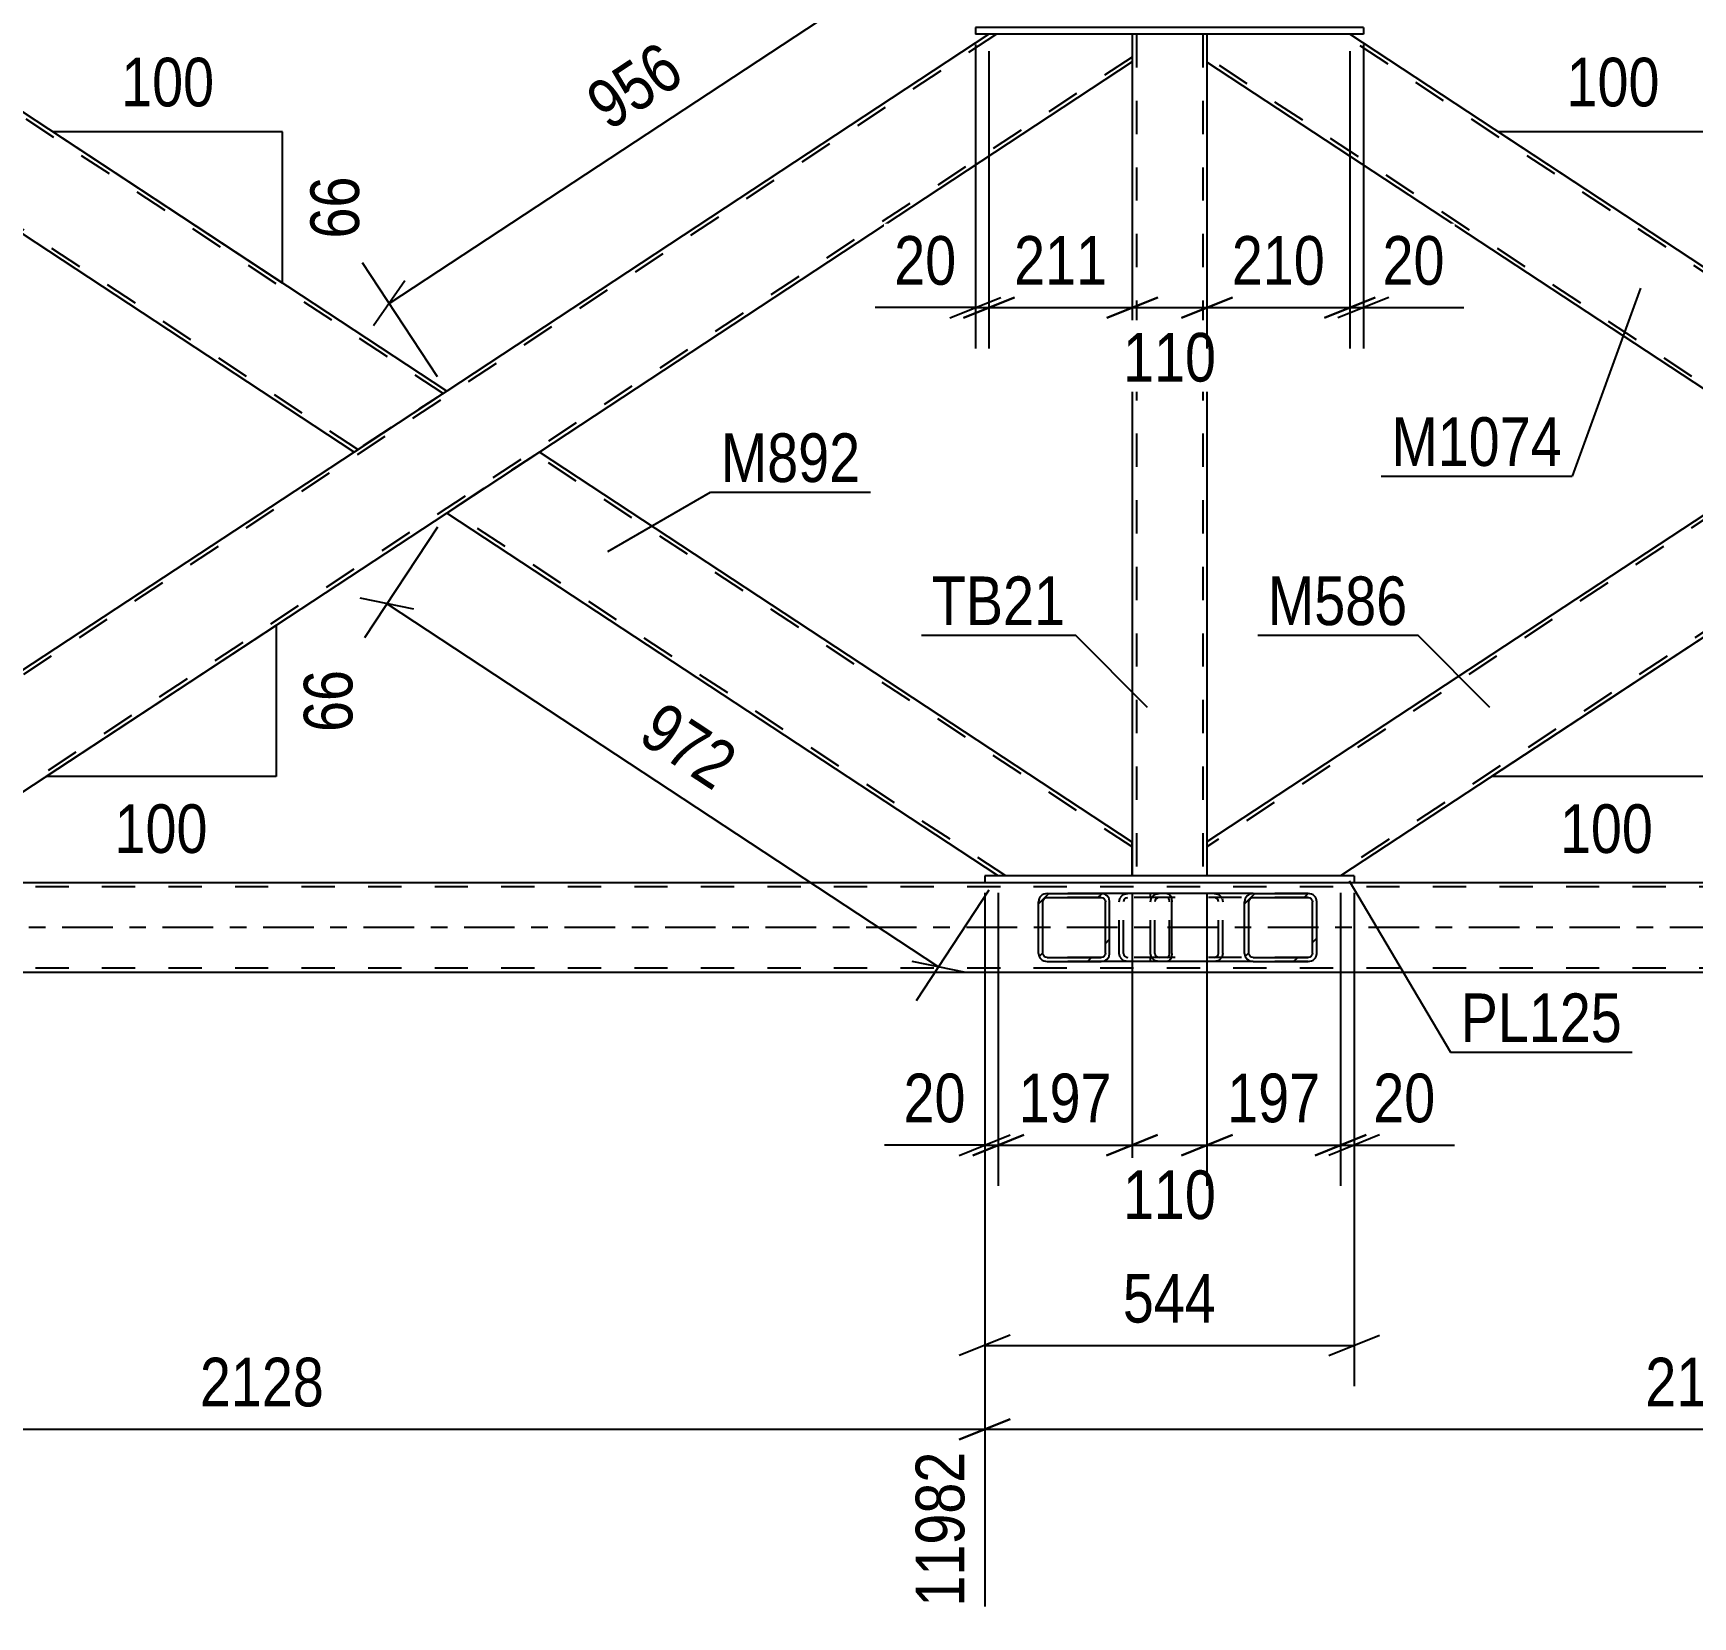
# Model space of a CAD drawing. Header units: millimetres. Extents: x -787 to 402, y -866 to -25.
# Drawn here: x -317.6 to -219.8, y -596.8 to -503.6 of the extents above; entities that cross this region are included whole.
import ezdxf

# ---------------------------------------------------------------- set-up
doc = ezdxf.new("R2010")
doc.units = ezdxf.units.MM
doc.linetypes.add('DXK_LINE_DOT2', pattern=[3.9198, 1.9599, -1.9599])
doc.linetypes.add('DXK_LINE_DOT3', pattern=[5.9187, 2.979, -0.9799, 0.9799, -0.9799])
doc.styles.add('Arial Narrow', font='ARIALN.TTF', dxfattribs={"height": 0.2})

# ---------------------------------------------------------------- blocks, each defined once
blk = doc.blocks.new('Part-569028579-67910 - 67904')
at = {"linetype": 'Continuous'}
h = blk.add_hatch(dxfattribs=at)
h.set_pattern_fill('', scale=0.7, style=0, pattern_type=0)
h.set_pattern_definition([(45, (-246.2047, -557.929), (-1.57154, 1.57154), [])])
h.paths.add_polyline_path([(-246.244, -557.745), (-246.205, -557.929), (-246.094, -558.085), (-245.928, -558.189), (-245.733, -558.225), (-242.498, -558.225), (-242.302, -558.189), (-242.137, -558.085), (-242.026, -557.929), (-241.987, -557.745), (-241.987, -554.705), (-242.026, -554.522), (-242.137, -554.366), (-242.302, -554.262), (-242.498, -554.225), (-245.733, -554.225), (-245.928, -554.262), (-246.094, -554.366), (-246.205, -554.522), (-246.244, -554.705)])
h.paths.add_polyline_path([(-245.969, -554.614), (-245.913, -554.536), (-245.831, -554.484), (-245.733, -554.465), (-242.498, -554.465), (-242.4, -554.484), (-242.317, -554.536), (-242.262, -554.614), (-242.242, -554.705), (-242.242, -557.745), (-242.262, -557.837), (-242.317, -557.915), (-242.4, -557.967), (-242.498, -557.985), (-245.733, -557.985), (-245.831, -557.967), (-245.913, -557.915), (-245.969, -557.837), (-245.988, -557.745), (-245.988, -554.705)])
at = {"color": 7, "linetype": 'DXK_LINE_DOT2'}
for p, q in [((-251.473, -554.262), (-251.278, -554.225)), ((-250.796, -554.225), (-251.278, -554.225)), ((-248.043, -554.225), (-247.847, -554.262)), ((-242.498, -554.225), (-245.733, -554.225)), ((-251.789, -554.705), (-251.75, -554.522)), ((-251.789, -557.745), (-251.789, -554.705)), ((-251.514, -554.614), (-251.533, -554.705)), ((-251.533, -557.745), (-251.533, -554.705)), ((-251.458, -554.536), (-251.514, -554.614)), ((-251.376, -554.484), (-251.458, -554.536)), ((-251.278, -554.465), (-251.376, -554.484)), ((-242.498, -554.465), (-251.278, -554.465)), ((-247.945, -554.484), (-248.043, -554.465)), ((-247.862, -554.536), (-247.945, -554.484)), ((-247.807, -554.614), (-247.862, -554.536)), ((-247.787, -554.705), (-247.807, -554.614)), ((-247.787, -557.745), (-247.787, -554.705)), ((-247.571, -554.522), (-247.532, -554.705)), ((-247.532, -557.745), (-247.532, -554.705)), ((-251.75, -557.929), (-251.789, -557.745)), ((-251.533, -557.745), (-251.514, -557.837)), ((-251.514, -557.837), (-251.458, -557.915)), ((-251.458, -557.915), (-251.376, -557.967)), ((-251.376, -557.967), (-251.278, -557.985)), ((-242.498, -557.985), (-251.278, -557.985)), ((-248.043, -557.985), (-247.945, -557.967)), ((-247.945, -557.967), (-247.862, -557.915)), ((-247.862, -557.915), (-247.807, -557.837)), ((-247.807, -557.837), (-247.787, -557.745)), ((-247.532, -557.745), (-247.571, -557.929)), ((-251.278, -558.225), (-251.473, -558.189)), ((-250.796, -558.225), (-251.278, -558.225)), ((-247.847, -558.189), (-248.043, -558.225)), ((-242.498, -558.225), (-245.733, -558.225))]:
    blk.add_line(p, q, dxfattribs=at)
at = {"color": 2, "linetype": 'Continuous'}
for p, q in [((-245.733, -554.225), (-250.796, -554.225)), ((-245.733, -554.225), (-245.928, -554.262)), ((-245.733, -554.225), (-242.498, -554.225)), ((-242.302, -554.262), (-242.498, -554.225)), ((-246.205, -554.522), (-246.244, -554.705)), ((-246.244, -557.745), (-246.244, -554.705)), ((-245.988, -554.705), (-245.969, -554.614)), ((-245.988, -557.745), (-245.988, -554.705)), ((-245.969, -554.614), (-245.913, -554.536)), ((-245.913, -554.536), (-245.831, -554.484)), ((-245.831, -554.484), (-245.733, -554.465)), ((-245.733, -554.465), (-242.498, -554.465)), ((-242.498, -554.465), (-242.4, -554.484)), ((-242.4, -554.484), (-242.317, -554.536)), ((-242.317, -554.536), (-242.262, -554.614)), ((-242.262, -554.614), (-242.242, -554.705)), ((-242.242, -557.745), (-242.242, -554.705)), ((-241.987, -554.705), (-242.026, -554.522)), ((-241.987, -557.745), (-241.987, -554.705)), ((-246.244, -557.745), (-246.205, -557.929)), ((-245.969, -557.837), (-245.988, -557.745)), ((-245.913, -557.915), (-245.969, -557.837)), ((-245.831, -557.967), (-245.913, -557.915)), ((-245.733, -557.985), (-245.831, -557.967)), ((-245.733, -557.985), (-242.498, -557.985)), ((-242.4, -557.967), (-242.498, -557.985)), ((-242.317, -557.915), (-242.4, -557.967)), ((-242.262, -557.837), (-242.317, -557.915)), ((-242.242, -557.745), (-242.262, -557.837)), ((-242.026, -557.929), (-241.987, -557.745)), ((-245.733, -558.225), (-250.796, -558.225)), ((-245.928, -558.189), (-245.733, -558.225)), ((-245.733, -558.225), (-242.498, -558.225)), ((-242.498, -558.225), (-242.302, -558.189))]:
    blk.add_line(p, q, dxfattribs=at)
at = {"color": 7, "linetype": 'DXK_LINE_DOT2'}
for centre, start, end in [((-251.297, -554.726), 110.75831, 155.68003), ((-248.023, -554.726), 24.31997, 69.24169), ((-251.297, -557.725), 204.31997, 249.24169), ((-248.023, -557.725), 290.75831, 335.68003)]:
    blk.add_arc(centre, 0.496, start, end, dxfattribs=at)
at = {"color": 2, "linetype": 'Continuous'}
for centre, start, end in [((-245.752, -554.726), 110.75831, 155.68004), ((-242.478, -554.726), 24.31996, 69.24169), ((-245.752, -557.725), 204.31996, 249.24169), ((-242.478, -557.725), 290.75831, 335.68004)]:
    blk.add_arc(centre, 0.496, start, end, dxfattribs=at)
blk = doc.blocks.new('Part-569028579-67911 - 67904')
at = {"linetype": 'Continuous'}
h = blk.add_hatch(dxfattribs=at)
h.set_pattern_fill('', scale=0.7, style=0, pattern_type=0)
h.set_pattern_definition([(45, (-258.3439, -557.929), (-1.57154, 1.57154), [])])
h.paths.add_polyline_path([(-258.382, -557.745), (-258.344, -557.929), (-258.235, -558.085), (-258.072, -558.189), (-257.879, -558.225), (-254.695, -558.225), (-254.503, -558.189), (-254.34, -558.085), (-254.231, -557.929), (-254.192, -557.745), (-254.192, -554.705), (-254.231, -554.522), (-254.34, -554.366), (-254.503, -554.262), (-254.695, -554.225), (-257.879, -554.225), (-258.072, -554.262), (-258.235, -554.366), (-258.344, -554.522), (-258.382, -554.705)])
h.paths.add_polyline_path([(-258.112, -554.614), (-258.057, -554.536), (-257.976, -554.484), (-257.879, -554.465), (-254.695, -554.465), (-254.599, -554.484), (-254.517, -554.536), (-254.463, -554.614), (-254.444, -554.705), (-254.444, -557.745), (-254.463, -557.837), (-254.517, -557.915), (-254.599, -557.967), (-254.695, -557.985), (-257.879, -557.985), (-257.976, -557.967), (-258.057, -557.915), (-258.112, -557.837), (-258.131, -557.745), (-258.131, -554.705)])
at = {"color": 2, "linetype": 'Continuous'}
for p, q in [((-257.879, -554.225), (-258.072, -554.262)), ((-257.879, -554.225), (-254.695, -554.225)), ((-250.796, -554.225), (-254.695, -554.225)), ((-254.503, -554.262), (-254.695, -554.225)), ((-250.796, -554.225), (-250.693, -554.262)), ((-258.344, -554.522), (-258.382, -554.705)), ((-258.382, -557.745), (-258.382, -554.705)), ((-258.131, -554.705), (-258.112, -554.614)), ((-258.131, -557.745), (-258.131, -554.705)), ((-258.112, -554.614), (-258.057, -554.536)), ((-258.057, -554.536), (-257.976, -554.484)), ((-257.976, -554.484), (-257.879, -554.465)), ((-257.879, -554.465), (-254.695, -554.465)), ((-254.695, -554.465), (-254.599, -554.484)), ((-254.599, -554.484), (-254.517, -554.536)), ((-254.517, -554.536), (-254.463, -554.614)), ((-254.463, -554.614), (-254.444, -554.705)), ((-254.444, -557.745), (-254.444, -554.705)), ((-254.192, -554.705), (-254.231, -554.522)), ((-254.192, -557.745), (-254.192, -554.705)), ((-250.693, -554.262), (-250.605, -554.366)), ((-250.605, -554.366), (-250.546, -554.522)), ((-250.546, -554.522), (-250.525, -554.705)), ((-250.525, -557.745), (-250.525, -554.705)), ((-258.382, -557.745), (-258.344, -557.929)), ((-258.112, -557.837), (-258.131, -557.745)), ((-258.057, -557.915), (-258.112, -557.837)), ((-257.976, -557.967), (-258.057, -557.915)), ((-257.879, -557.985), (-257.976, -557.967)), ((-257.879, -557.985), (-254.695, -557.985)), ((-254.599, -557.967), (-254.695, -557.985)), ((-254.517, -557.915), (-254.599, -557.967)), ((-254.463, -557.837), (-254.517, -557.915)), ((-254.444, -557.745), (-254.463, -557.837)), ((-254.231, -557.929), (-254.192, -557.745)), ((-250.605, -558.085), (-250.693, -558.189)), ((-250.546, -557.929), (-250.605, -558.085)), ((-250.525, -557.745), (-250.546, -557.929)), ((-258.072, -558.189), (-257.879, -558.225)), ((-257.879, -558.225), (-254.695, -558.225)), ((-254.695, -558.225), (-254.503, -558.189)), ((-250.796, -558.225), (-254.695, -558.225)), ((-250.693, -558.189), (-250.796, -558.225))]:
    blk.add_line(p, q, dxfattribs=at)
at = {"color": 7, "linetype": 'DXK_LINE_DOT2'}
for p, q in [((-254.695, -554.225), (-257.879, -554.225)), ((-253.323, -554.262), (-253.131, -554.225)), ((-251.789, -554.465), (-251.789, -554.225)), ((-250.796, -554.465), (-257.879, -554.465)), ((-253.633, -554.705), (-253.595, -554.522)), ((-253.633, -557.745), (-253.633, -554.705)), ((-253.363, -554.614), (-253.382, -554.705)), ((-253.382, -557.745), (-253.382, -554.705)), ((-253.308, -554.536), (-253.363, -554.614)), ((-253.308, -554.536), (-253.287, -554.522)), ((-253.287, -554.522), (-253.227, -554.484)), ((-253.227, -554.484), (-253.131, -554.465)), ((-250.744, -554.484), (-250.796, -554.465)), ((-250.701, -554.536), (-250.744, -554.484)), ((-250.671, -554.614), (-250.701, -554.536)), ((-250.661, -554.705), (-250.671, -554.614)), ((-250.661, -557.745), (-250.661, -554.705)), ((-250.796, -557.985), (-257.879, -557.985)), ((-253.595, -557.929), (-253.633, -557.745)), ((-253.382, -557.745), (-253.363, -557.837)), ((-253.363, -557.837), (-253.308, -557.915)), ((-253.308, -557.915), (-253.287, -557.929)), ((-253.287, -557.929), (-253.227, -557.967)), ((-253.227, -557.967), (-253.131, -557.985)), ((-251.789, -558.225), (-251.789, -557.985)), ((-250.796, -557.985), (-250.744, -557.967)), ((-250.744, -557.967), (-250.701, -557.915)), ((-250.701, -557.915), (-250.671, -557.837)), ((-250.671, -557.837), (-250.661, -557.745)), ((-254.695, -558.225), (-257.879, -558.225)), ((-253.131, -558.225), (-253.323, -558.189))]:
    blk.add_line(p, q, dxfattribs=at)
at = {"color": 2, "linetype": 'Continuous'}
for centre, start, end in [((-257.894, -554.721), 111.1941, 156.15059), ((-254.681, -554.721), 23.84941, 68.8059), ((-257.894, -557.73), 203.84941, 248.8059), ((-254.681, -557.73), 291.1941, 336.15059)]:
    blk.add_arc(centre, 0.492, start, end, dxfattribs=at)
at = {"color": 7, "linetype": 'DXK_LINE_DOT2'}
for centre, start, end in [((-253.145, -554.721), 111.19411, 156.1506), ((-253.145, -557.73), 203.8494, 248.80589)]:
    blk.add_arc(centre, 0.492, start, end, dxfattribs=at)
blk = doc.blocks.new('Part-569028579-67933 - 67904')
at = {"color": 7, "linetype": 'DXK_LINE_DOT2'}
for p, q in [((-175.729, -503.626), (-248.461, -551.468)), ((-165.685, -503.626), (-241.028, -553.185)), ((-165.248, -503.626), (-176.166, -503.626)), ((-208.105, -524.635), (-213.564, -528.226)), ((-202.646, -528.226), (-208.105, -531.817)), ((-240.591, -553.185), (-248.461, -553.185))]:
    blk.add_line(p, q, dxfattribs=at)
at = {"color": 2, "linetype": 'Continuous'}
for p, q in [((-176.166, -503.626), (-208.105, -524.635)), ((-165.248, -503.626), (-202.646, -528.226)), ((-213.564, -528.226), (-248.461, -551.18)), ((-208.105, -531.817), (-240.591, -553.185)), ((-248.461, -551.18), (-248.461, -553.185))]:
    blk.add_line(p, q, dxfattribs=at)
blk = doc.blocks.new('Part-569028579-67935 - 67904')
at = {"color": 7, "linetype": 'DXK_LINE_DOT2'}
for p, q in [((-260.864, -503.626), (-335.588, -552.779)), ((-252.861, -503.626), (-261.3, -503.626)), ((-252.861, -504.969), (-326.162, -553.185)), ((-293.24, -524.635), (-298.699, -528.226)), ((-287.781, -528.226), (-293.24, -531.817)), ((-325.725, -553.185), (-334.97, -553.185))]:
    blk.add_line(p, q, dxfattribs=at)
at = {"color": 2, "linetype": 'Continuous'}
for p, q in [((-261.3, -503.626), (-293.24, -524.635)), ((-252.861, -503.626), (-252.861, -505.257)), ((-252.861, -505.257), (-287.781, -528.226)), ((-298.699, -528.226), (-335.807, -552.635)), ((-293.24, -531.817), (-325.725, -553.185)), ((-334.97, -553.185), (-335.807, -552.635))]:
    blk.add_line(p, q, dxfattribs=at)
blk = doc.blocks.new('Part-569028579-67936 - 67904')
at = {"color": 2, "linetype": 'Continuous'}
for p, q in [((-287.781, -528.226), (-293.24, -531.817)), ((-252.861, -551.196), (-287.781, -528.226)), ((-260.754, -553.185), (-293.24, -531.817)), ((-252.861, -553.185), (-252.861, -551.196))]:
    blk.add_line(p, q, dxfattribs=at)
at = {"color": 7, "linetype": 'DXK_LINE_DOT2'}
for p, q in [((-252.861, -551.483), (-287.999, -528.37)), ((-293.021, -531.673), (-293.005, -531.663)), ((-260.317, -553.185), (-293.021, -531.673)), ((-252.861, -551.196), (-252.861, -551.77)), ((-252.861, -553.185), (-260.754, -553.185))]:
    blk.add_line(p, q, dxfattribs=at)
blk = doc.blocks.new('Part-569028579-68001 - 67904')
at = {"color": 2, "linetype": 'Continuous'}
for p, q in [((-239.791, -553.185), (-261.554, -553.185)), ((-261.554, -553.185), (-261.554, -553.585)), ((-239.791, -553.185), (-239.791, -553.585)), ((-239.791, -553.585), (-261.554, -553.585))]:
    blk.add_line(p, q, dxfattribs=at)
blk = doc.blocks.new('Part-569028579-68004 - 67904')
at = {"color": 2, "linetype": 'Continuous'}
for p, q in [((-239.244, -503.226), (-262.1, -503.226)), ((-262.1, -503.226), (-262.1, -503.626)), ((-239.244, -503.226), (-239.244, -503.626)), ((-239.244, -503.626), (-262.1, -503.626))]:
    blk.add_line(p, q, dxfattribs=at)
blk = doc.blocks.new('Part-569028579-67945 - 67904')
at = {"color": 7, "linetype": 'DXK_LINE_DOT2'}
for p, q in [((-248.461, -503.626), (-252.861, -503.626)), ((-252.861, -503.626), (-252.861, -505.257)), ((-252.621, -503.626), (-252.621, -553.185)), ((-248.701, -503.626), (-248.701, -553.185)), ((-248.461, -503.626), (-248.461, -505.272)), ((-252.861, -551.196), (-252.861, -553.185)), ((-248.461, -551.18), (-248.461, -553.185)), ((-248.461, -553.185), (-252.861, -553.185))]:
    blk.add_line(p, q, dxfattribs=at)
at = {"color": 2, "linetype": 'Continuous'}
for p, q in [((-252.861, -505.257), (-252.861, -551.196)), ((-248.461, -505.272), (-248.461, -551.18))]:
    blk.add_line(p, q, dxfattribs=at)
blk = doc.blocks.new('Part-569028579-67959 - 67904')
at = {"color": 7, "linetype": 'DXK_LINE_DOT2'}
for p, q in [((-111.678, -553.825), (-695.772, -553.825)), ((-239.791, -553.585), (-261.554, -553.585)), ((-111.678, -558.625), (-695.772, -558.625))]:
    blk.add_line(p, q, dxfattribs=at)
at = {"color": 2, "linetype": 'Continuous'}
for p, q in [((-261.554, -553.585), (-324.925, -553.585)), ((-176.42, -553.585), (-239.791, -553.585)), ((-111.678, -558.865), (-695.772, -558.865))]:
    blk.add_line(p, q, dxfattribs=at)
at = {"color": 7, "linetype": 'DXK_LINE_DOT3'}
blk.add_line((-111.678, -556.225), (-695.772, -556.225), dxfattribs=at)
blk = doc.blocks.new('Part-569028579-67990 - 67904')
at = {"color": 2, "linetype": 'Continuous'}
for p, q in [((-248.461, -503.626), (-248.461, -505.272)), ((-208.105, -524.635), (-240.044, -503.626)), ((-213.564, -528.226), (-248.461, -505.272)), ((-208.375, -524.813), (-213.564, -528.226)), ((-208.139, -524.657), (-208.375, -524.813)), ((-208.105, -524.635), (-208.139, -524.657))]:
    blk.add_line(p, q, dxfattribs=at)
at = {"color": 7, "linetype": 'DXK_LINE_DOT2'}
for p, q in [((-240.044, -503.626), (-248.461, -503.626)), ((-208.324, -524.779), (-240.481, -503.626)), ((-213.346, -528.083), (-248.461, -504.985)), ((-208.375, -524.813), (-208.233, -524.72))]:
    blk.add_line(p, q, dxfattribs=at)
blk = doc.blocks.new('Part-569028579-67991 - 67904')
at = {"color": 2, "linetype": 'Continuous'}
for p, q in [((-335.807, -503.817), (-335.773, -503.795)), ((-298.699, -528.226), (-335.807, -503.817)), ((-335.773, -503.795), (-335.517, -503.626)), ((-335.532, -503.626), (-335.572, -503.663)), ((-293.24, -524.635), (-325.179, -503.626)), ((-293.509, -524.813), (-298.699, -528.226)), ((-293.273, -524.657), (-293.509, -524.813)), ((-293.24, -524.635), (-293.273, -524.657))]:
    blk.add_line(p, q, dxfattribs=at)
at = {"color": 7, "linetype": 'DXK_LINE_DOT2'}
for p, q in [((-335.773, -503.795), (-335.807, -503.817)), ((-298.48, -528.083), (-335.588, -503.674)), ((-325.179, -503.626), (-335.532, -503.626)), ((-293.458, -524.779), (-325.615, -503.626)), ((-293.509, -524.813), (-293.367, -524.72))]:
    blk.add_line(p, q, dxfattribs=at)
blk = doc.blocks.new('StraightDimension-569028579-76292 - 67904')
at = {"color": 7, "linetype": 'Continuous'}
for p, q in [((-261.3, -504.626), (-261.3, -522.126)), ((-252.861, -504.626), (-252.861, -522.126)), ((-262.8, -520.326), (-259.8, -519.126)), ((-261.3, -519.726), (-252.861, -519.726)), ((-251.361, -519.126), (-254.361, -520.326))]:
    blk.add_line(p, q, dxfattribs=at)
at = {"color": 0}
blk.add_wipeout([(-253.738, -518.976), (-253.738, -514.776), (-260.423, -514.776), (-260.423, -518.976)], dxfattribs=at)
at = {"color": 3, "style": 'Arial Narrow'}
blk.add_text('211', height=2.8633, dxfattribs=at).set_placement((-259.823, -518.376))
blk = doc.blocks.new('AngleDimension-569028579-77579 - 67904')
at = {"color": 7, "linetype": 'Continuous'}
for p, q in [((-218.161, -538.432), (-231.696, -547.334)), ((-218.161, -538.432), (-218.161, -547.334)), ((-224.249, -542.436), (-231.696, -547.334)), ((-218.161, -547.334), (-231.696, -547.334))]:
    blk.add_line(p, q, dxfattribs=at)
at = {"color": 0}
for points in [[(-213.061, -540.455), (-217.261, -540.455), (-217.261, -545.311), (-213.061, -545.311)], [(-221.586, -552.434), (-221.586, -548.234), (-228.271, -548.234), (-228.271, -552.434)]]:
    blk.add_wipeout(points, dxfattribs=at)
at = {"color": 3, "style": 'Arial Narrow'}
blk.add_text('66', height=2.8633, rotation=90.00021, dxfattribs=at).set_placement((-213.661, -544.711))
blk.add_text('100', height=2.8633, dxfattribs=at).set_placement((-227.671, -551.834))
blk = doc.blocks.new('StraightDimension-569028579-76295 - 67904')
at = {"color": 7, "linetype": 'Continuous'}
for p, q in [((-239.244, -504.226), (-239.244, -522.126)), ((-240.044, -504.626), (-240.044, -522.126)), ((-241.544, -520.326), (-238.544, -519.126)), ((-237.744, -519.126), (-240.744, -520.326)), ((-240.044, -519.726), (-239.244, -519.726)), ((-239.244, -519.726), (-233.338, -519.726)), ((-239.244, -519.726), (-233.338, -519.726))]:
    blk.add_line(p, q, dxfattribs=at)
at = {"color": 0}
blk.add_wipeout([(-233.863, -518.976), (-233.863, -514.776), (-238.719, -514.776), (-238.719, -518.976)], dxfattribs=at)
at = {"color": 3, "style": 'Arial Narrow'}
blk.add_text('20', height=2.8633, dxfattribs=at).set_placement((-238.119, -518.376))
blk = doc.blocks.new('StraightDimension-569028579-76290 - 67904')
at = {"color": 7, "linetype": 'Continuous'}
for p, q in [((-262.1, -504.226), (-262.1, -522.126)), ((-261.3, -504.626), (-261.3, -522.126)), ((-262.1, -519.726), (-268.007, -519.726)), ((-262.1, -519.726), (-268.007, -519.726)), ((-263.6, -520.326), (-260.6, -519.126)), ((-259.8, -519.126), (-262.8, -520.326)), ((-262.1, -519.726), (-261.3, -519.726))]:
    blk.add_line(p, q, dxfattribs=at)
at = {"color": 0}
blk.add_wipeout([(-262.625, -518.976), (-262.625, -514.776), (-267.482, -514.776), (-267.482, -518.976)], dxfattribs=at)
at = {"color": 3, "style": 'Arial Narrow'}
blk.add_text('20', height=2.8633, dxfattribs=at).set_placement((-266.882, -518.376))
blk = doc.blocks.new('StraightDimension-569028579-76293 - 67904')
at = {"color": 7, "linetype": 'Continuous'}
for p, q in [((-252.861, -504.626), (-252.861, -522.576)), ((-248.461, -504.626), (-248.461, -522.576)), ((-254.361, -520.326), (-251.361, -519.126)), ((-252.861, -519.726), (-248.461, -519.726)), ((-246.961, -519.126), (-249.961, -520.326))]:
    blk.add_line(p, q, dxfattribs=at)
at = {"color": 0}
blk.add_wipeout([(-247.319, -524.676), (-247.319, -520.476), (-254.003, -520.476), (-254.003, -524.676)], dxfattribs=at)
at = {"color": 3, "style": 'Arial Narrow'}
blk.add_text('110', height=2.8633, dxfattribs=at).set_placement((-253.403, -524.076))
blk = doc.blocks.new('StraightDimension-569028579-76294 - 67904')
at = {"color": 7, "linetype": 'Continuous'}
for p, q in [((-248.461, -504.626), (-248.461, -522.126)), ((-240.044, -504.626), (-240.044, -522.126)), ((-249.961, -520.326), (-246.961, -519.126)), ((-248.461, -519.726), (-240.044, -519.726)), ((-238.544, -519.126), (-241.544, -520.326))]:
    blk.add_line(p, q, dxfattribs=at)
at = {"color": 0}
blk.add_wipeout([(-240.91, -518.976), (-240.91, -514.776), (-247.595, -514.776), (-247.595, -518.976)], dxfattribs=at)
at = {"color": 3, "style": 'Arial Narrow'}
blk.add_text('210', height=2.8633, dxfattribs=at).set_placement((-246.995, -518.376))
blk = doc.blocks.new('StraightDimension-569028579-76459 - 67904')
at = {"color": 7, "linetype": 'Continuous'}
for p, q in [((-261.554, -554.585), (-261.554, -596.211)), ((-176.42, -554.585), (-176.42, -596.211)), ((-260.054, -585.17), (-263.054, -586.37)), ((-177.92, -586.37), (-174.92, -585.17)), ((-261.554, -585.77), (-176.42, -585.77))]:
    blk.add_line(p, q, dxfattribs=at)
at = {"color": 0}
blk.add_wipeout([(-214.731, -585.02), (-214.731, -580.82), (-223.243, -580.82), (-223.243, -585.02)], dxfattribs=at)
at = {"color": 3, "style": 'Arial Narrow'}
blk.add_text('2128', height=2.8633, dxfattribs=at).set_placement((-222.643, -584.42))
at = {"color": 0, "linetype": 'Continuous'}
blk.add_wipeout([(-177.02, -586.47), (-181.22, -586.47), (-181.22, -596.811), (-177.02, -596.811)], dxfattribs=at)
at = {"color": 3, "linetype": 'Continuous', "style": 'Arial Narrow'}
blk.add_text('14111', height=2.8633, rotation=90.00021, dxfattribs=at).set_placement((-177.62, -596.211))
blk = doc.blocks.new('StraightDimension-569028579-76460 - 67904')
at = {"color": 7, "linetype": 'Continuous'}
for p, q in [((-346.688, -554.585), (-346.688, -594.382)), ((-261.554, -554.585), (-261.554, -596.211)), ((-345.188, -585.17), (-348.188, -586.37)), ((-263.054, -586.37), (-260.054, -585.17)), ((-346.688, -585.77), (-261.554, -585.77))]:
    blk.add_line(p, q, dxfattribs=at)
at = {"color": 0}
blk.add_wipeout([(-299.865, -585.02), (-299.865, -580.82), (-308.377, -580.82), (-308.377, -585.02)], dxfattribs=at)
at = {"color": 3, "style": 'Arial Narrow'}
blk.add_text('2128', height=2.8633, dxfattribs=at).set_placement((-307.777, -584.42))
at = {"color": 0, "linetype": 'Continuous'}
blk.add_wipeout([(-262.154, -586.47), (-266.354, -586.47), (-266.354, -596.811), (-262.154, -596.811)], dxfattribs=at)
at = {"color": 3, "linetype": 'Continuous', "style": 'Arial Narrow'}
blk.add_text('11982', height=2.8633, rotation=90.00021, dxfattribs=at).set_placement((-262.754, -596.211))
blk = doc.blocks.new('StraightDimension-569028579-76922 - 67904')
at = {"color": 7, "linetype": 'Continuous'}
for p, q in [((-261.85, -502.791), (-266.259, -496.087)), ((-265.617, -499.794), (-263.77, -497.143)), ((-296.632, -519.477), (-264.693, -498.468)), ((-293.789, -523.8), (-298.199, -517.096)), ((-295.709, -518.152), (-297.556, -520.803))]:
    blk.add_line(p, q, dxfattribs=at)
at = {"color": 0}
blk.add_wipeout([(-278.283, -506.51), (-280.591, -503.001), (-286.175, -506.674), (-283.867, -510.183)], dxfattribs=at)
at = {"color": 3, "style": 'Arial Narrow'}
blk.add_text('956', height=2.8633, rotation=33.33468, dxfattribs=at).set_placement((-283.696, -509.352))
blk = doc.blocks.new('StraightDimension-569028579-76932 - 67904')
at = {"color": 7, "linetype": 'Continuous'}
for p, q in [((-293.789, -532.653), (-298.074, -539.166)), ((-295.172, -537.484), (-298.338, -536.838)), ((-296.755, -537.161), (-264.269, -558.53)), ((-261.304, -554.021), (-265.588, -560.535)), ((-265.852, -558.206), (-262.686, -558.853))]:
    blk.add_line(p, q, dxfattribs=at)
at = {"color": 0}
blk.add_wipeout([(-277.308, -549.055), (-275, -545.546), (-280.584, -541.873), (-282.892, -545.382)], dxfattribs=at)
at = {"color": 3, "style": 'Arial Narrow'}
blk.add_text('972', height=2.8633, rotation=-33.33468, dxfattribs=at).set_placement((-282.061, -545.211))
blk = doc.blocks.new('StraightDimension-569028579-77234 - 67904')
at = {"color": 7, "linetype": 'Continuous'}
for p, q in [((-261.554, -554.585), (-261.554, -583.234)), ((-239.791, -554.585), (-239.791, -583.234)), ((-260.054, -580.234), (-263.054, -581.434)), ((-241.291, -581.434), (-238.291, -580.234)), ((-261.554, -580.834), (-239.791, -580.834))]:
    blk.add_line(p, q, dxfattribs=at)
at = {"color": 0}
blk.add_wipeout([(-247.33, -580.084), (-247.33, -575.884), (-254.015, -575.884), (-254.015, -580.084)], dxfattribs=at)
at = {"color": 3, "style": 'Arial Narrow'}
blk.add_text('544', height=2.8633, dxfattribs=at).set_placement((-253.415, -579.484))
blk = doc.blocks.new('StraightDimension-569028579-77236 - 67904')
at = {"color": 7, "linetype": 'Continuous'}
for p, q in [((-261.554, -554.185), (-261.554, -571.441)), ((-260.754, -554.185), (-260.754, -571.441)), ((-263.054, -569.641), (-260.054, -568.441)), ((-259.254, -568.441), (-262.254, -569.641)), ((-261.554, -569.041), (-267.46, -569.041)), ((-261.554, -569.041), (-267.46, -569.041)), ((-261.554, -569.041), (-260.754, -569.041))]:
    blk.add_line(p, q, dxfattribs=at)
at = {"color": 0}
blk.add_wipeout([(-262.079, -568.291), (-262.079, -564.091), (-266.935, -564.091), (-266.935, -568.291)], dxfattribs=at)
at = {"color": 3, "style": 'Arial Narrow'}
blk.add_text('20', height=2.8633, dxfattribs=at).set_placement((-266.335, -567.691))
blk = doc.blocks.new('StraightDimension-569028579-77238 - 67904')
at = {"color": 7, "linetype": 'Continuous'}
for p, q in [((-260.754, -554.185), (-260.754, -571.441)), ((-252.874, -554.185), (-252.874, -571.441)), ((-262.254, -569.641), (-259.254, -568.441)), ((-251.374, -568.441), (-254.374, -569.641)), ((-260.754, -569.041), (-252.874, -569.041))]:
    blk.add_line(p, q, dxfattribs=at)
at = {"color": 0}
blk.add_wipeout([(-253.472, -568.291), (-253.472, -564.091), (-260.156, -564.091), (-260.156, -568.291)], dxfattribs=at)
at = {"color": 3, "style": 'Arial Narrow'}
blk.add_text('197', height=2.8633, dxfattribs=at).set_placement((-259.556, -567.691))
blk = doc.blocks.new('StraightDimension-569028579-77239 - 67904')
at = {"color": 7, "linetype": 'Continuous'}
for p, q in [((-252.874, -554.185), (-252.874, -571.891)), ((-248.461, -554.185), (-248.461, -571.891)), ((-254.374, -569.641), (-251.374, -568.441)), ((-246.961, -568.441), (-249.961, -569.641)), ((-252.874, -569.041), (-248.461, -569.041))]:
    blk.add_line(p, q, dxfattribs=at)
at = {"color": 0}
blk.add_wipeout([(-247.325, -573.991), (-247.325, -569.791), (-254.01, -569.791), (-254.01, -573.991)], dxfattribs=at)
at = {"color": 3, "style": 'Arial Narrow'}
blk.add_text('110', height=2.8633, dxfattribs=at).set_placement((-253.41, -573.391))
blk = doc.blocks.new('StraightDimension-569028579-77240 - 67904')
at = {"color": 7, "linetype": 'Continuous'}
for p, q in [((-248.461, -554.185), (-248.461, -571.441)), ((-240.591, -554.185), (-240.591, -571.441)), ((-249.961, -569.641), (-246.961, -568.441)), ((-239.091, -568.441), (-242.091, -569.641)), ((-248.461, -569.041), (-240.591, -569.041))]:
    blk.add_line(p, q, dxfattribs=at)
at = {"color": 0}
blk.add_wipeout([(-241.184, -568.291), (-241.184, -564.091), (-247.868, -564.091), (-247.868, -568.291)], dxfattribs=at)
at = {"color": 3, "style": 'Arial Narrow'}
blk.add_text('197', height=2.8633, dxfattribs=at).set_placement((-247.268, -567.691))
blk = doc.blocks.new('StraightDimension-569028579-77241 - 67904')
at = {"color": 7, "linetype": 'Continuous'}
for p, q in [((-240.591, -554.185), (-240.591, -571.441)), ((-239.791, -554.185), (-239.791, -571.441)), ((-242.091, -569.641), (-239.091, -568.441)), ((-238.291, -568.441), (-241.291, -569.641)), ((-240.591, -569.041), (-239.791, -569.041)), ((-239.791, -569.041), (-233.885, -569.041)), ((-239.791, -569.041), (-233.885, -569.041))]:
    blk.add_line(p, q, dxfattribs=at)
at = {"color": 0}
blk.add_wipeout([(-234.41, -568.291), (-234.41, -564.091), (-239.266, -564.091), (-239.266, -568.291)], dxfattribs=at)
at = {"color": 3, "style": 'Arial Narrow'}
blk.add_text('20', height=2.8633, dxfattribs=at).set_placement((-238.666, -567.691))
blk = doc.blocks.new('AngleDimension-569028579-77550 - 67904')
at = {"color": 7, "linetype": 'Continuous'}
for p, q in [((-303.295, -538.432), (-316.83, -547.334)), ((-303.295, -538.432), (-303.295, -547.334)), ((-309.384, -542.436), (-316.83, -547.334)), ((-303.295, -547.334), (-316.83, -547.334))]:
    blk.add_line(p, q, dxfattribs=at)
at = {"color": 0}
for points in [[(-298.195, -540.455), (-302.395, -540.455), (-302.395, -545.311), (-298.195, -545.311)], [(-306.72, -552.434), (-306.72, -548.234), (-313.405, -548.234), (-313.405, -552.434)]]:
    blk.add_wipeout(points, dxfattribs=at)
at = {"color": 3, "style": 'Arial Narrow'}
blk.add_text('66', height=2.8633, rotation=90.00021, dxfattribs=at).set_placement((-298.795, -544.711))
blk.add_text('100', height=2.8633, dxfattribs=at).set_placement((-312.805, -551.834))
blk = doc.blocks.new('AngleDimension-569028579-77552 - 67904')
at = {"color": 7, "linetype": 'Continuous'}
for p, q in [((-315.68, -509.875), (-316.44, -509.375)), ((-302.905, -509.375), (-316.44, -509.375)), ((-302.905, -518.277), (-316.44, -509.375)), ((-302.905, -518.277), (-302.905, -509.375))]:
    blk.add_line(p, q, dxfattribs=at)
at = {"color": 0}
for points in [[(-306.33, -508.475), (-306.33, -504.275), (-313.015, -504.275), (-313.015, -508.475)], [(-297.805, -511.398), (-302.005, -511.398), (-302.005, -516.254), (-297.805, -516.254)]]:
    blk.add_wipeout(points, dxfattribs=at)
at = {"color": 3, "style": 'Arial Narrow'}
blk.add_text('100', height=2.8633, dxfattribs=at).set_placement((-312.415, -507.875))
blk.add_text('66', height=2.8633, rotation=90.00021, dxfattribs=at).set_placement((-298.405, -515.654))
blk = doc.blocks.new('AngleDimension-569028579-77581 - 67904')
at = {"color": 7, "linetype": 'Continuous'}
for p, q in [((-230.545, -509.875), (-231.306, -509.375)), ((-217.771, -509.375), (-231.306, -509.375)), ((-217.771, -518.277), (-231.306, -509.375)), ((-217.771, -518.277), (-217.771, -509.375))]:
    blk.add_line(p, q, dxfattribs=at)
at = {"color": 0}
for points in [[(-221.196, -508.475), (-221.196, -504.275), (-227.881, -504.275), (-227.881, -508.475)], [(-212.671, -511.398), (-216.871, -511.398), (-216.871, -516.254), (-212.671, -516.254)]]:
    blk.add_wipeout(points, dxfattribs=at)
at = {"color": 3, "style": 'Arial Narrow'}
blk.add_text('100', height=2.8633, dxfattribs=at).set_placement((-227.281, -507.875))
blk.add_text('66', height=2.8633, rotation=90.00021, dxfattribs=at).set_placement((-213.271, -515.654))
blk = doc.blocks.new('Mark-569028579-75581 - 67904')
at = {"color": 30, "linetype": 'Continuous'}
for p in [(-245.473, -539.019), (-231.806, -543.262)]:
    blk.add_line(p, (-236.049, -539.019), dxfattribs=at)
at = {"color": 0}
blk.add_wipeout([(-236.649, -538.419), (-236.649, -535.419), (-244.873, -535.419), (-244.873, -538.419)], dxfattribs=at)
blk.add_wipeout([(-236.649, -538.419), (-236.649, -535.419), (-244.873, -535.419), (-244.873, -538.419)], dxfattribs=at)
at = {"color": 3, "style": 'Arial Narrow'}
blk.add_text('M586', height=2.8633, dxfattribs=at).set_placement((-244.873, -538.419))
blk = doc.blocks.new('Mark-569028579-75590 - 67904')
at = {"color": 30, "linetype": 'Continuous'}
for p, q in [((-283.757, -534.092), (-277.695, -530.592)), ((-277.695, -530.592), (-268.272, -530.592))]:
    blk.add_line(p, q, dxfattribs=at)
at = {"color": 0}
blk.add_wipeout([(-268.872, -529.992), (-268.872, -526.992), (-277.095, -526.992), (-277.095, -529.992)], dxfattribs=at)
blk.add_wipeout([(-268.872, -529.992), (-268.872, -526.992), (-277.095, -526.992), (-277.095, -529.992)], dxfattribs=at)
at = {"color": 3, "style": 'Arial Narrow'}
blk.add_text('M892', height=2.8633, dxfattribs=at).set_placement((-277.095, -529.992))
blk = doc.blocks.new('Mark-569028579-75617 - 67904')
at = {"color": 30, "linetype": 'Continuous'}
for p in [(-265.266, -539.019), (-251.969, -543.262)]:
    blk.add_line(p, (-256.212, -539.019), dxfattribs=at)
at = {"color": 0}
blk.add_wipeout([(-256.812, -538.419), (-256.812, -535.419), (-264.666, -535.419), (-264.666, -538.419)], dxfattribs=at)
blk.add_wipeout([(-256.812, -538.419), (-256.812, -535.419), (-264.666, -535.419), (-264.666, -538.419)], dxfattribs=at)
at = {"color": 3, "style": 'Arial Narrow'}
blk.add_text('TB21', height=2.8633, dxfattribs=at).set_placement((-264.666, -538.419))
blk = doc.blocks.new('Mark-569028579-75626 - 67904')
at = {"color": 30, "linetype": 'Continuous'}
for p in [(-222.931, -518.582), (-238.2, -529.644)]:
    blk.add_line(p, (-226.948, -529.644), dxfattribs=at)
at = {"color": 0}
blk.add_wipeout([(-227.548, -529.044), (-227.548, -526.044), (-237.6, -526.044), (-237.6, -529.044)], dxfattribs=at)
blk.add_wipeout([(-227.548, -529.044), (-227.548, -526.044), (-237.6, -526.044), (-237.6, -529.044)], dxfattribs=at)
at = {"color": 3, "style": 'Arial Narrow'}
blk.add_text('M1074', height=2.8633, dxfattribs=at).set_placement((-237.6, -529.044))
blk = doc.blocks.new('Mark-569028579-77022 - 67904')
at = {"color": 30, "linetype": 'Continuous'}
for p, q in [((-240.087, -553.472), (-234.115, -563.572)), ((-234.115, -563.572), (-223.411, -563.572))]:
    blk.add_line(p, q, dxfattribs=at)
at = {"color": 0}
blk.add_wipeout([(-224.011, -562.972), (-224.011, -559.972), (-233.515, -559.972), (-233.515, -562.972)], dxfattribs=at)
blk.add_wipeout([(-224.011, -562.972), (-224.011, -559.972), (-233.515, -559.972), (-233.515, -562.972)], dxfattribs=at)
at = {"color": 3, "style": 'Arial Narrow'}
blk.add_text('PL125', height=2.8633, dxfattribs=at).set_placement((-233.515, -562.972))

msp = doc.modelspace()

# ---------------------------------------------------------------- block references
for name in ['Part-569028579-68004 - 67904', 'Part-569028579-67935 - 67904', 'Part-569028579-67991 - 67904', 'Part-569028579-67945 - 67904', 'Part-569028579-67933 - 67904', 'Part-569028579-67990 - 67904', 'Part-569028579-67936 - 67904', 'Part-569028579-68001 - 67904', 'Part-569028579-67959 - 67904', 'Part-569028579-67911 - 67904', 'Part-569028579-67910 - 67904']:
    msp.add_blockref(name, (0, 0))

# ---------------------------------------------------------------- next in the draw order: block references
for name in ['StraightDimension-569028579-76295 - 67904', 'AngleDimension-569028579-77581 - 67904', 'StraightDimension-569028579-76292 - 67904', 'AngleDimension-569028579-77579 - 67904', 'StraightDimension-569028579-76459 - 67904']:
    msp.add_blockref(name, (0, 0))

# ---------------------------------------------------------------- next in the draw order: block references
for name in ['StraightDimension-569028579-76290 - 67904', 'StraightDimension-569028579-76293 - 67904', 'Mark-569028579-75581 - 67904', 'StraightDimension-569028579-76460 - 67904']:
    msp.add_blockref(name, (0, 0))

# ---------------------------------------------------------------- next in the draw order: block references
for name in ['StraightDimension-569028579-76922 - 67904', 'StraightDimension-569028579-76294 - 67904', 'StraightDimension-569028579-76932 - 67904']:
    msp.add_blockref(name, (0, 0))

# ---------------------------------------------------------------- next in the draw order: block references
for name in ['AngleDimension-569028579-77552 - 67904', 'Mark-569028579-75626 - 67904', 'Mark-569028579-75590 - 67904', 'Mark-569028579-75617 - 67904', 'AngleDimension-569028579-77550 - 67904', 'StraightDimension-569028579-77234 - 67904']:
    msp.add_blockref(name, (0, 0))

# ---------------------------------------------------------------- next in the draw order: block references
msp.add_blockref('StraightDimension-569028579-77236 - 67904', (0, 0))

# ---------------------------------------------------------------- next in the draw order: block references
msp.add_blockref('StraightDimension-569028579-77238 - 67904', (0, 0))

# ---------------------------------------------------------------- next in the draw order: block references
msp.add_blockref('StraightDimension-569028579-77239 - 67904', (0, 0))

# ---------------------------------------------------------------- next in the draw order: block references
msp.add_blockref('StraightDimension-569028579-77240 - 67904', (0, 0))

# ---------------------------------------------------------------- next in the draw order: block references
msp.add_blockref('StraightDimension-569028579-77241 - 67904', (0, 0))

# ---------------------------------------------------------------- next in the draw order: block references
msp.add_blockref('Mark-569028579-77022 - 67904', (0, 0))

doc.saveas('drawing.dxf')
